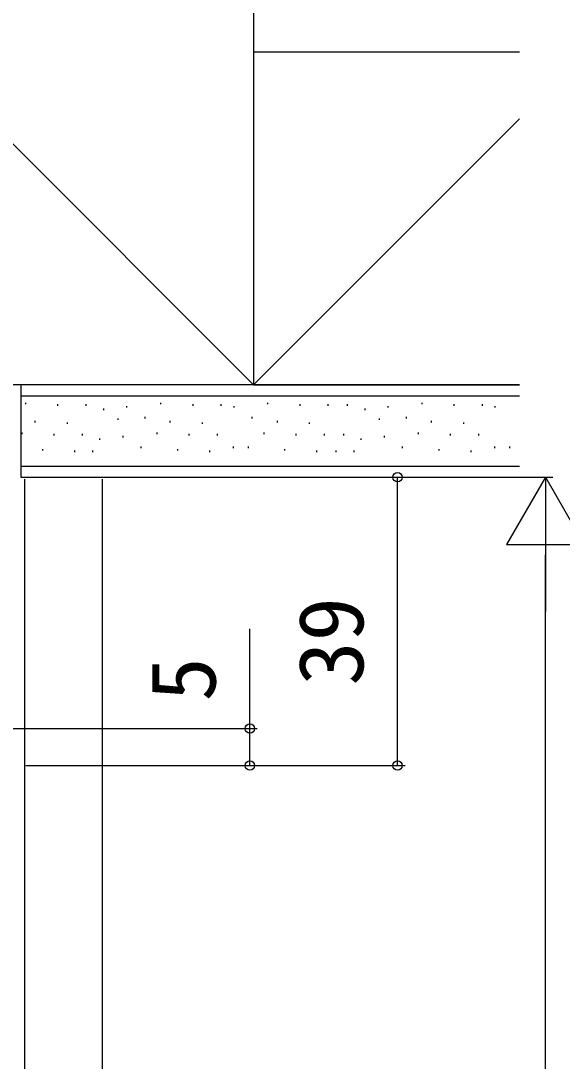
# Model space of a CAD drawing. Units: millimetres, scale not verified. Extents: x -525 to 525, y -783 to 779.
# Drawn here: x -320 to -246.7, y -323.5 to -182.7 of the extents above; entities that cross this region are included whole.
import ezdxf
from ezdxf.enums import TextEntityAlignment as Align

# ---------------------------------------------------------------- set-up
doc = ezdxf.new("R2010")
doc.units = ezdxf.units.MM
doc.header["$LTSCALE"] = 4
for name, color, linetype in [('0-4_YKK_12', 2, 'Continuous'), ('0-7_YKK_D', 6, 'Continuous'), ('0-9_YSS_K', 3, 'Continuous')]:
    doc.layers.add(name, color=color, linetype=linetype)
doc.styles.add('ＭＳ ゴシック', font='')
doc.styles.get('ＭＳ ゴシック').set_extended_font_data('MS Gothic')

msp = doc.modelspace()

# ---------------------------------------------------------------- linework, layer by layer
at = {"layer": '0-4_YKK_12'}
for p, q in [((-319.496, -244.712), (-319.496, -447.462)), ((-308.996, -244.712), (-308.996, -447.462))]:
    msp.add_line(p, q, dxfattribs=at)
at = {"layer": '0-7_YKK_D'}
for p, q in [((-317.004, -244.462), (-247.996, -244.462)), ((-317.004, -244.462), (-267.996, -244.462)), ((-268.996, -283.462), (-268.996, -244.462)), ((-248.996, -244.462), (-254.246, -253.556)), ((-248.996, -244.462), (-243.746, -253.556)), ((-248.996, -244.462), (-248.996, -262.649)), ((-254.246, -253.556), (-243.746, -253.556)), ((-248.996, -642.962), (-248.996, -254.962)), ((-328.496, -278.461), (-287.996, -278.461)), ((-319.304, -283.462), (-267.996, -283.462)), ((-319.304, -283.462), (-287.996, -283.462))]:
    msp.add_line(p, q, dxfattribs=at)
msp.add_lwpolyline([(-288.996, -283.462), (-288.996, -278.461), (-288.996, -264.956)], dxfattribs=at)
for centre in [(-268.996, -244.462), (-288.996, -278.461), (-288.996, -283.462), (-268.996, -283.462)]:
    msp.add_circle(centre, 0.637, dxfattribs=at)
at = {"layer": '0-9_YSS_K'}
for p, q in [((-358.502, -161.962), (-288.502, -231.962)), ((-252.502, -195.962), (-288.502, -231.962)), ((-320, -233.462), (-252.502, -233.462)), ((-319.355, -234.397), (-319.355, -234.597)), ((-315.012, -234.589), (-315.012, -234.789)), ((-311.189, -234.589), (-311.189, -234.789)), ((-305.677, -234.845), (-305.677, -235.045)), ((-301.08, -234.397), (-301.08, -234.597)), ((-296.736, -234.589), (-296.736, -234.789)), ((-292.913, -234.589), (-292.913, -234.789)), ((-291.184, -234.845), (-291.184, -235.045)), ((-286.586, -234.397), (-286.586, -234.597)), ((-282.243, -234.589), (-282.243, -234.789)), ((-278.42, -234.589), (-278.42, -234.789)), ((-275.82, -234.589), (-275.82, -234.789)), ((-270.309, -234.845), (-270.309, -235.045)), ((-265.711, -234.397), (-265.711, -234.597)), ((-261.368, -234.589), (-261.368, -234.789)), ((-257.545, -234.589), (-257.545, -234.789)), ((-255.815, -234.845), (-255.815, -235.045)), ((-308.817, -235.182), (-308.817, -235.382)), ((-303.21, -236.303), (-303.21, -236.503)), ((-288.717, -236.303), (-288.717, -236.503)), ((-273.449, -235.182), (-273.449, -235.382)), ((-267.842, -236.303), (-267.842, -236.503)), ((-318.083, -236.851), (-318.083, -237.051)), ((-313.74, -237.043), (-313.74, -237.243)), ((-306.873, -236.514), (-306.873, -236.714)), ((-299.808, -236.851), (-299.808, -237.051)), ((-295.465, -237.043), (-295.465, -237.243)), ((-285.314, -236.851), (-285.314, -237.051)), ((-280.971, -237.043), (-280.971, -237.243)), ((-271.504, -236.514), (-271.504, -236.714)), ((-264.439, -236.851), (-264.439, -237.051)), ((-260.096, -237.043), (-260.096, -237.243)), ((-319.878, -238.421), (-319.878, -238.621)), ((-315.534, -238.613), (-315.534, -238.813)), ((-311.711, -238.613), (-311.711, -238.813)), ((-309.34, -239.206), (-309.34, -239.406)), ((-306.2, -238.869), (-306.2, -239.069)), ((-301.602, -238.421), (-301.602, -238.621)), ((-297.259, -238.613), (-297.259, -238.813)), ((-293.436, -238.613), (-293.436, -238.813)), ((-287.108, -238.421), (-287.108, -238.621)), ((-282.765, -238.613), (-282.765, -238.813)), ((-278.942, -238.613), (-278.942, -238.813)), ((-276.343, -238.613), (-276.343, -238.813)), ((-273.971, -239.206), (-273.971, -239.406)), ((-270.831, -238.869), (-270.831, -239.069)), ((-266.233, -238.421), (-266.233, -238.621)), ((-261.89, -238.613), (-261.89, -238.813)), ((-258.067, -238.613), (-258.067, -238.813)), ((-317.074, -240.664), (-317.074, -240.864)), ((-303.733, -240.327), (-303.733, -240.527)), ((-298.799, -240.664), (-298.799, -240.864)), ((-291.239, -240.327), (-291.239, -240.527)), ((-289.239, -240.327), (-289.239, -240.527)), ((-284.305, -240.664), (-284.305, -240.864)), ((-268.364, -240.327), (-268.364, -240.527)), ((-263.43, -240.664), (-263.43, -240.864)), ((-255.87, -240.327), (-255.87, -240.527)), ((-253.87, -240.327), (-253.87, -240.527)), ((-312.731, -240.856), (-312.731, -241.056)), ((-310.284, -240.856), (-310.284, -241.056)), ((-294.455, -240.856), (-294.455, -241.056)), ((-279.962, -240.856), (-279.962, -241.056)), ((-277.362, -240.856), (-277.362, -241.056)), ((-274.916, -240.856), (-274.916, -241.056)), ((-259.087, -240.856), (-259.087, -241.056)), ((-320, -242.962), (-252.502, -242.962))]:
    msp.add_line(p, q, dxfattribs=at)
for points in [[(-288.502, -161.962), (-288.502, -231.962), (-393.502, -231.962), (-393.502, -161.962)], [(-252.502, -186.962), (-288.502, -186.962), (-288.502, -231.962), (-252.502, -231.962)], [(-252.502, -231.962), (-320.004, -231.962), (-320.004, -244.462), (-252.502, -244.462)]]:
    msp.add_lwpolyline(points, dxfattribs=at)

# ---------------------------------------------------------------- texts
at = {"layer": '0-7_YKK_D', "style": 'ＭＳ ゴシック'}
for s, p in [('39', (-270.996, -272.655)), ('5', (-290.996, -274.797))]:
    msp.add_text(s, height=8.798, rotation=90, dxfattribs=at).set_placement(p, align=Align.BOTTOM_LEFT)

doc.saveas('drawing.dxf')
